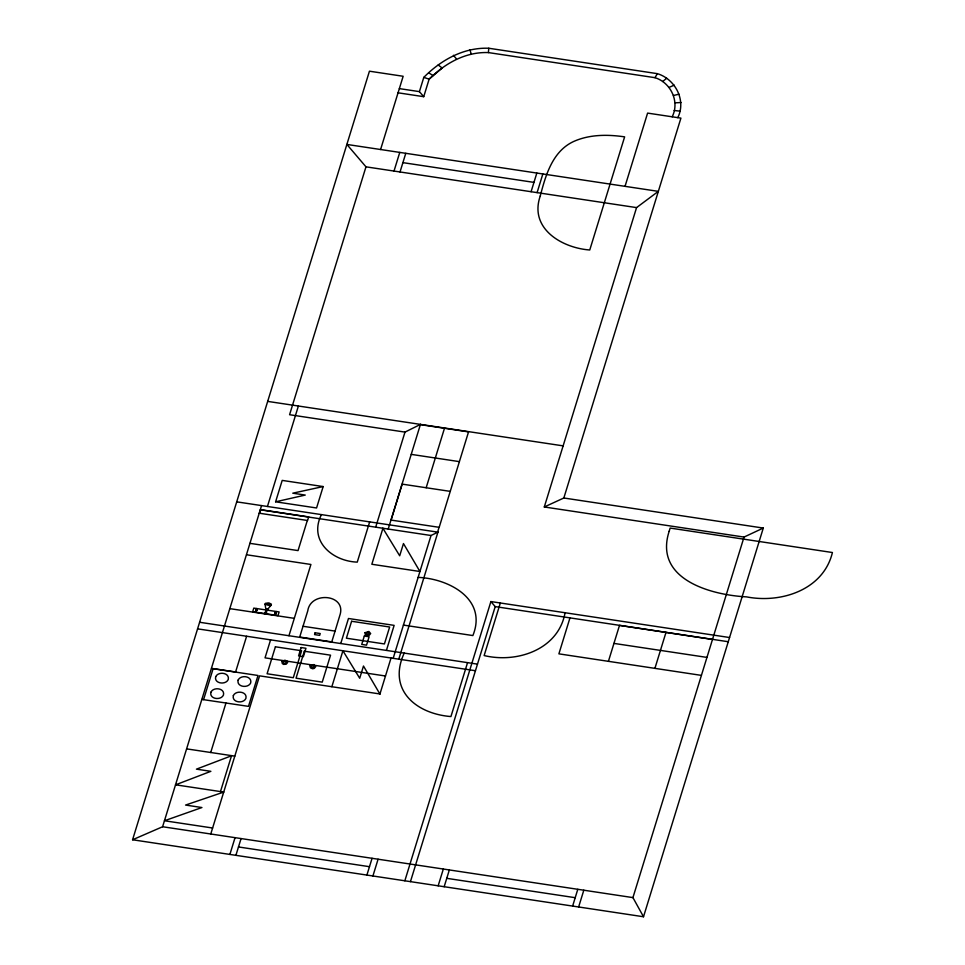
<?xml version="1.0" encoding="UTF-8"?>
<svg xmlns="http://www.w3.org/2000/svg" width="965" height="965" viewBox="0 0 965 965"><rect width="100%" height="100%" fill="white"/><g stroke="black" fill="none" stroke-linecap="round" stroke-linejoin="round"><path stroke-width="1.45" d="M398.062 92.809L423.731 96.681L429.123 79.166C444.889 63.449 465.516 51.688 488.387 52.58L488.785 48.25L657.358 73.654C675.319 79.094 686.417 100.36 677.792 117.658M672.183 116.801C679.855 101.723 670.904 82.616 654.994 77.683L488.387 52.58M335.084 631.098L339.752 615.658C347.316 594.307 310.597 590.749 307.775 610.833L299.705 637.045L331.767 641.87L335.084 631.098L303.022 626.273M636.562 207.608L365.976 166.836L346.869 144.436L658.335 191.359L636.562 207.608L544.296 506.975L563.837 498L763.291 528.06L643.51 916.75L132.579 839.767L369.438 71.193L403.153 76.271L380.584 149.515M132.579 839.767L162.603 826.74L261.575 505.588M365.976 166.836L289.584 414.721L404.986 432.103L420.451 424.419M259.501 513.247L260.61 509.665L308.704 516.914L307.594 520.497L259.235 513.211M203.591 699.601L213.12 668.709L258.005 675.476L248.488 706.368L201.914 699.42M267.438 506.468L298.39 406.024M275.604 501.812L282.202 480.401L323.166 486.565L316.568 507.976L275.604 501.812L305.254 495.069L292.769 493.187L323.166 486.565M210.72 752.495L225.955 703.039M246.606 636.273L235.593 671.99L211.54 668.371M255.315 612.16L256.437 608.505L255.387 612.172M394.01 171.058L399.763 152.41M423.731 96.681L419.413 91.627L423.804 77.369C440.993 59.999 463.719 47.285 488.785 48.25M400.029 171.975L405.77 153.314M264.289 613.523C267.908 610.218 264.181 606.273 265.459 603.318L268.946 602.932L271.394 604.211C270.333 607.311 265.809 609.361 266.449 613.849M220.478 791.577L231.564 755.631M275.435 615.2L276.557 611.545M210.768 834.001L259.573 675.85L379.945 693.968M270.574 639.879L265.037 657.853L385.481 675.995M307.328 520.449L298.04 550.593L249.947 543.343M321.429 514.61C308.317 540.75 332.201 561.232 357.255 562.125L369.667 521.872M288.945 635.73L310.911 564.465L246.558 554.766M229.887 854.435L235.05 837.656M235.894 855.34L241.069 838.561M375.687 527.167L404.986 432.103M340.778 643.438L348.474 618.493L394.13 625.368L386.446 650.326M331.851 686.718L342.925 650.772L359.704 678.25L363.479 666.031L379.872 693.956M388.207 529.061L420.463 424.371M391.09 520.075L402.164 484.128L450.269 491.378M426.168 487.747L444.491 428.267M531.088 191.709L536.83 173.061M379.945 693.992L391.03 658.021M393.177 658.323L431.029 535.503L437.929 532.161L398.786 659.179M537.095 192.626L542.837 173.965M437.591 532.113L439.075 527.3M404.226 653.1C387.267 689.77 415.903 713.786 450.932 716.561L467.555 662.641M366.893 875.074L372.068 858.307M372.912 875.979L378.087 859.212M404.842 880.792L490.895 601.569L729.564 637.527M410.451 881.636L495.214 606.611L490.895 601.569M625.03 186.341L647.599 113.098L680.916 118.116L563.837 498M500.34 602.992L484.141 655.561C517.071 663.462 558.458 649.578 565.068 612.739M438.158 885.81L443.333 869.043M444.165 886.726L449.34 869.948M569.965 617.902L558.892 653.848L701.41 675.379M608.408 661.375L619.506 625.368L712.496 639.433M572.631 906.075L577.794 889.296M578.638 906.979L583.813 890.2M654.909 668.371L665.983 632.425M643.51 916.75L632.931 897.607L744.039 537.071L763.291 528.06M654.994 77.683L657.358 73.654M662.714 81.482L666.682 78.249M669.155 87.393L674.221 85.137M175.594 784.822L210.865 771.325L196.438 769.153L231.805 755.667M223.615 792.12L185.57 805.063L201.926 807.536L164.46 820.757L212.614 828.006M673.449 95.499L679.01 94.196M675.283 102.809L681.109 102.543M674.125 110.505L679.806 111.108M399.353 88.611L419.413 91.627M402.9 162.639L533.959 182.385M267.679 401.392L563.126 445.866M420.451 424.648L468.544 431.886L439.184 527.324L390.97 520.063M411.283 454.382L459.376 461.632M544.296 506.975L744.039 537.071M236.727 501.848L437.929 532.161M260.285 509.785L431.029 535.503M418.122 577.384C448.846 578.602 487.675 599.096 472.874 635.561L403.418 625.091M495.214 606.611L728.261 641.725M613.945 643.402L706.947 657.406M265.773 608.722L267.932 609.048M265.411 609.868L253.795 608.107L252.673 611.762L277.992 615.586L279.126 611.931L267.582 610.194M229.815 608.638L294.301 618.348M199.61 622.268L477.482 664.137M197.584 628.854L475.456 670.723M186.667 748.876L234.833 756.126M175.546 784.81L223.687 792.06M162.603 826.74L632.931 897.607M238.476 846.956L369.486 866.691M446.759 878.331L575.212 897.691M423.804 77.369L429.123 79.166L442.163 68.02L438.219 64.993M428.653 72.797L433.008 75.511M453.454 55.282L456.445 58.937M469.895 49.903L471.282 54.076M540.255 196.004C528.892 228.476 561.907 247.993 589.76 249.983L624.632 136.861C607.6 134.364 589.543 134.34 573.584 141.517C552.45 151.312 545.611 175.377 540.255 196.004M669.167 531.281C653.57 579.302 710.807 595.007 746.572 596.877C780.95 603.607 823.41 589.977 832.421 552.523L670.156 528.072L669.167 531.281M210.913 692.207C209.14 699.167 220.876 700.723 223.446 695.077C225.219 688.117 213.47 686.561 210.913 692.207M215.678 676.718C213.916 683.666 225.653 685.222 228.222 679.589C229.996 672.629 218.247 671.073 215.678 676.718M257.257 610.206C257.112 611.605 254.832 609.747 257.257 610.206M233.349 695.596C231.576 702.544 243.325 704.1 245.894 698.455C247.667 691.507 235.918 689.951 233.349 695.596M238.126 680.096C236.353 687.056 248.102 688.612 250.671 682.967C252.432 676.007 240.683 674.451 238.126 680.096M274.892 612.859C274.072 614.21 277.425 613.101 274.892 612.859M275.399 646.803L267.088 673.763L293.288 677.707L301.599 650.748L275.399 646.803M282.045 661.592L282.299 663.57L283.601 664.402L286.267 664.161L287.666 662.436L287.184 661.194L284.892 660.205L282.045 661.592M283.203 661.93L283.348 663.051L284.651 663.618L286.412 662.412L285.387 661.218L283.203 661.93M301.14 647.551L298.559 655.935L303.372 656.658L305.953 648.275L301.14 647.551M304.337 651.23L296.038 678.19L322.238 682.134L330.549 655.175L304.337 651.23M315.121 632.775L314.566 634.596L319.656 635.356L320.223 633.547L315.121 632.775M310.091 665.814L310.332 667.792L312.636 668.781L314.313 668.383L315.7 666.658L313.927 664.583L310.091 665.814M311.249 666.152L312.129 667.756L314.457 666.634L312.865 665.368L311.249 666.152M351.598 621.267L346.387 638.203L384.42 643.945L389.643 627.009L351.598 621.267M382.912 528.313L371.839 564.26L419.932 571.497L403.467 543.56L399.691 555.78L382.912 528.313M365.047 632.702L365.289 634.68L367.581 635.658L369.269 635.272L370.656 633.547L368.883 631.472L365.047 632.702M364.312 636.044L361.73 644.427L366.531 645.151L369.125 636.767L364.312 636.044M366.205 633.04L367.086 634.644L369.402 633.523L368.389 632.34L366.205 633.04M264.905 604.307C276.871 608.071 269.356 601.653 264.905 604.307"/></g></svg>
